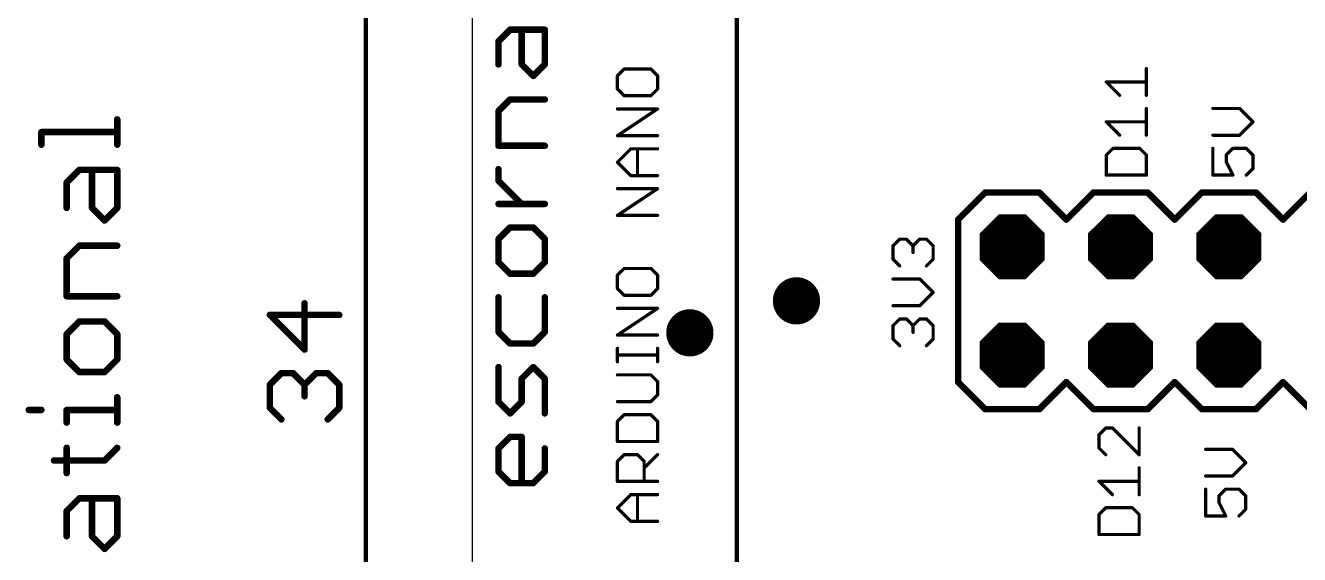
# Model space of a CAD drawing. Extents: x -10 to 70, y -21 to 116.
# Drawn here: x -10.48 to 19.4, y 67.7 to 80.11 of the extents above; entities that cross this region are included whole.
import ezdxf

# ---------------------------------------------------------------- set-up
doc = ezdxf.new("R2010")
doc.units = 0
for name, color, linetype in [('17', 82, 'CONTINUOUS'), ('18', 82, 'CONTINUOUS'), ('20', 7, 'CONTINUOUS'), ('21', 253, 'CONTINUOUS'), ('47', 253, 'CONTINUOUS')]:
    doc.layers.add(name, color=color, linetype=linetype)

# ---------------------------------------------------------------- blocks, each defined once
blk = doc.blocks.new('OCTAGONP')
at = {"const_width": 0.5}
blk.add_lwpolyline([(-0.25, -0.1036), (-0.25, 0.1036), (-0.1036, 0.25), (0.1036, 0.25), (0.25, 0.1036), (0.25, -0.1036), (0.1036, -0.25), (-0.1036, -0.25), (-0.25, -0.1036), (-0.25, 0.1036)], dxfattribs=at)
blk = doc.blocks.new('ROUNDV')
at = {"const_width": 0.5}
blk.add_lwpolyline([(0, -0.25, 1), (0, 0.25, 1), (0, -0.25)], format="xyb", dxfattribs=at)

msp = doc.modelspace()

# ---------------------------------------------------------------- linework, layer by layer
at = {"layer": '20'}
msp.add_line((0, 51), (0, 100), dxfattribs=at)
at = {"layer": '21'}
for points, const_width in [([(0.6136, 79.7382), (0.8848, 80.0094)], 0.1524), ([(0.8848, 80.0094), (1.6983, 80.0094)], 0.1524), ([(1.156, 79.1959), (1.156, 80.0094)], 0.1524), ([(1.6983, 80.0094), (1.6983, 79.1959)], 0.1524), ([(0.6136, 79.1959), (0.6136, 79.7382)], 0.1524), ([(1.4271, 78.9247), (1.156, 79.1959)], 0.1524), ([(1.6983, 79.1959), (1.4271, 78.9247)], 0.1524), ([(3.5591, 79.0866), (3.4023, 78.9299)], 0.0762), ([(3.4023, 78.9299), (3.4023, 78.6163)], 0.0762), ([(4.1861, 79.0866), (3.5591, 79.0866)], 0.0762), ([(4.3429, 78.9299), (4.1861, 79.0866)], 0.0762), ([(4.3429, 78.6163), (4.3429, 78.9299)], 0.0762), ([(15.8044, 78.4701), (15.8044, 79.0972)], 0.0762), ([(3.4023, 78.6163), (3.5591, 78.4596)], 0.0762), ([(4.1861, 78.4596), (4.3429, 78.6163)], 0.0762), ([(15.1773, 78.4701), (14.8638, 78.7837)], 0.0762), ([(14.8638, 78.7837), (15.8044, 78.7837)], 0.0762), ([(0.6136, 78.101), (0.8848, 78.3722)], 0.1524), ([(0.8848, 78.3722), (1.6983, 78.3722)], 0.1524), ([(3.5591, 78.4596), (4.1861, 78.4596)], 0.0762), ([(0.6136, 77.2876), (0.6136, 78.101)], 0.1524), ([(3.4023, 77.5241), (4.3429, 78.1511)], 0.0762), ([(4.3429, 78.1511), (3.4023, 78.1511)], 0.0762), ([(15.8044, 77.5346), (15.8044, 78.1617)], 0.0762), ([(17.9909, 78.1617), (17.3638, 78.1617)], 0.0762), ([(18.3044, 77.8482), (17.9909, 78.1617)], 0.0762), ([(15.1773, 77.5346), (14.8638, 77.8482)], 0.0762), ([(14.8638, 77.8482), (15.8044, 77.8482)], 0.0762), ([(17.9909, 77.5346), (18.3044, 77.8482)], 0.0762), ([(4.3429, 77.5241), (3.4023, 77.5241)], 0.0762), ([(17.3638, 77.5346), (17.9909, 77.5346)], 0.0762), ([(1.6983, 77.2876), (0.6136, 77.2876)], 0.1524), ([(3.4023, 76.9021), (3.7158, 77.2156)], 0.0762), ([(3.7158, 77.2156), (4.3429, 77.2156)], 0.0762), ([(3.8726, 76.5885), (3.8726, 77.2156)], 0.0762), ([(15.0206, 77.2262), (14.8638, 77.0694)], 0.0762), ([(14.8638, 77.0694), (14.8638, 76.5991)], 0.0762), ([(15.6476, 77.2262), (15.0206, 77.2262)], 0.0762), ([(15.8044, 77.0694), (15.6476, 77.2262)], 0.0762), ([(15.8044, 76.5991), (15.8044, 77.0694)], 0.0762), ([(17.3638, 77.2262), (17.3638, 76.5991)], 0.0762), ([(17.6773, 77.0694), (17.8341, 77.2262)], 0.0762), ([(17.6773, 76.9126), (17.6773, 77.0694)], 0.0762), ([(17.8341, 77.2262), (18.1476, 77.2262)], 0.0762), ([(18.1476, 77.2262), (18.3044, 77.0694)], 0.0762), ([(18.3044, 77.0694), (18.3044, 76.7559)], 0.0762), ([(0.6136, 76.4656), (0.6136, 76.7368)], 0.1524), ([(3.7158, 76.5885), (3.4023, 76.9021)], 0.0762), ([(17.8341, 76.5991), (17.6773, 76.9126)], 0.0762), ([(18.3044, 76.7559), (18.1476, 76.5991)], 0.0762), ([(1.156, 75.9233), (0.6136, 76.4656)], 0.1524), ([(4.3429, 76.5885), (3.7158, 76.5885)], 0.0762), ([(14.8638, 76.5991), (15.8044, 76.5991)], 0.0762), ([(17.3638, 76.5991), (17.8341, 76.5991)], 0.0762), ([(3.4023, 75.653), (4.3429, 76.2801)], 0.0762), ([(4.3429, 76.2801), (3.4023, 76.2801)], 0.0762), ([(11.39, 75.555), (12.025, 76.19)], 0.1524), ([(12.025, 76.19), (13.295, 76.19)], 0.1524), ([(13.295, 76.19), (13.93, 75.555)], 0.1524), ([(13.93, 75.555), (14.565, 76.19)], 0.1524), ([(14.565, 76.19), (15.835, 76.19)], 0.1524), ([(16.47, 75.555), (15.835, 76.19)], 0.1524), ([(16.47, 75.555), (17.105, 76.19)], 0.1524), ([(17.105, 76.19), (18.375, 76.19)], 0.1524), ([(18.375, 76.19), (19.01, 75.555)], 0.1524), ([(19.01, 75.555), (19.645, 76.19)], 0.1524), ([(1.6983, 75.9233), (0.6136, 75.9233)], 0.1524), ([(4.3429, 75.653), (3.4023, 75.653)], 0.0762), ([(11.39, 71.745), (11.39, 75.555)], 0.1524), ([(0.8848, 75.3708), (0.6136, 75.0996)], 0.1524), ([(1.4271, 75.3708), (0.8848, 75.3708)], 0.1524), ([(1.6983, 75.0996), (1.4271, 75.3708)], 0.1524), ([(0.6136, 75.0996), (0.6136, 74.5573)], 0.1524), ([(1.6983, 74.5573), (1.6983, 75.0996)], 0.1524), ([(9.8638, 74.9404), (10.0206, 75.0972)], 0.0762), ([(10.0206, 75.0972), (10.1773, 75.0972)], 0.0762), ([(10.1773, 75.0972), (10.3341, 74.9404)], 0.0762), ([(10.3341, 74.9404), (10.4909, 75.0972)], 0.0762), ([(10.4909, 75.0972), (10.6476, 75.0972)], 0.0762), ([(10.6476, 75.0972), (10.8044, 74.9404)], 0.0762), ([(9.8638, 74.6269), (9.8638, 74.9404)], 0.0762), ([(10.3341, 74.9404), (10.3341, 74.7837)], 0.0762), ([(10.8044, 74.9404), (10.8044, 74.6269)], 0.0762), ([(0.6136, 74.5573), (0.8848, 74.2861)], 0.1524), ([(1.4271, 74.2861), (1.6983, 74.5573)], 0.1524), ([(3.5591, 74.409), (3.4023, 74.2523)], 0.0762), ([(4.1861, 74.409), (3.5591, 74.409)], 0.0762), ([(4.3429, 74.2523), (4.1861, 74.409)], 0.0762), ([(10.0206, 74.4701), (9.8638, 74.6269)], 0.0762), ([(10.8044, 74.6269), (10.6476, 74.4701)], 0.0762), ([(0.8848, 74.2861), (1.4271, 74.2861)], 0.1524), ([(3.4023, 74.2523), (3.4023, 73.9387)], 0.0762), ([(4.3429, 73.9387), (4.3429, 74.2523)], 0.0762), ([(10.4909, 74.1617), (9.8638, 74.1617)], 0.0762), ([(10.8044, 73.8482), (10.4909, 74.1617)], 0.0762), ([(0.6136, 73.7336), (0.6136, 72.9201)], 0.1524), ([(1.6983, 72.9201), (1.6983, 73.7336)], 0.1524), ([(3.4023, 73.9387), (3.5591, 73.782)], 0.0762), ([(3.5591, 73.782), (4.1861, 73.782)], 0.0762), ([(4.1861, 73.782), (4.3429, 73.9387)], 0.0762), ([(10.4909, 73.5346), (10.8044, 73.8482)], 0.0762), ([(3.4023, 72.8465), (4.3429, 73.4735)], 0.0762), ([(4.3429, 73.4735), (3.4023, 73.4735)], 0.0762), ([(9.8638, 73.5346), (10.4909, 73.5346)], 0.0762), ([(9.8638, 73.0694), (10.0206, 73.2262)], 0.0762), ([(10.0206, 73.2262), (10.1773, 73.2262)], 0.0762), ([(10.1773, 73.2262), (10.3341, 73.0694)], 0.0762), ([(10.3341, 73.0694), (10.4909, 73.2262)], 0.0762), ([(10.4909, 73.2262), (10.6476, 73.2262)], 0.0762), ([(10.6476, 73.2262), (10.8044, 73.0694)], 0.0762), ([(0.6136, 72.9201), (0.8848, 72.6489)], 0.1524), ([(1.4271, 72.6489), (1.6983, 72.9201)], 0.1524), ([(9.8638, 72.7559), (9.8638, 73.0694)], 0.0762), ([(10.3341, 73.0694), (10.3341, 72.9126)], 0.0762), ([(10.8044, 73.0694), (10.8044, 72.7559)], 0.0762), ([(0.8848, 72.6489), (1.4271, 72.6489)], 0.1524), ([(4.3429, 72.8465), (3.4023, 72.8465)], 0.0762), ([(10.0206, 72.5991), (9.8638, 72.7559)], 0.0762), ([(10.8044, 72.7559), (10.6476, 72.5991)], 0.0762), ([(3.4023, 72.2228), (3.4023, 72.5363)], 0.0762), ([(4.3429, 72.3795), (3.4023, 72.3795)], 0.0762), ([(4.3429, 72.2228), (4.3429, 72.5363)], 0.0762), ([(0.6136, 71.2829), (0.6136, 72.0964)], 0.1524), ([(1.4271, 72.0964), (1.156, 71.8253)], 0.1524), ([(1.6983, 71.8253), (1.4271, 72.0964)], 0.1524), ([(1.156, 71.8253), (1.156, 71.2829)], 0.1524), ([(1.6983, 71.0118), (1.6983, 71.8253)], 0.1524), ([(4.1861, 71.9143), (3.4023, 71.9143)], 0.0762), ([(4.3429, 71.7576), (4.1861, 71.9143)], 0.0762), ([(4.3429, 71.444), (4.3429, 71.7576)], 0.0762), ([(12.025, 71.11), (11.39, 71.745)], 0.1524), ([(13.93, 71.745), (13.295, 71.11)], 0.1524), ([(14.565, 71.11), (13.93, 71.745)], 0.1524), ([(15.835, 71.11), (16.47, 71.745)], 0.1524), ([(17.105, 71.11), (16.47, 71.745)], 0.1524), ([(19.01, 71.745), (18.375, 71.11)], 0.1524), ([(19.645, 71.11), (19.01, 71.745)], 0.1524), ([(4.1861, 71.2873), (4.3429, 71.444)], 0.0762), ([(0.8848, 71.0118), (0.6136, 71.2829)], 0.1524), ([(1.156, 71.2829), (0.8848, 71.0118)], 0.1524), ([(3.4023, 71.2873), (4.1861, 71.2873)], 0.0762), ([(13.295, 71.11), (12.025, 71.11)], 0.1524), ([(15.835, 71.11), (14.565, 71.11)], 0.1524), ([(18.375, 71.11), (17.105, 71.11)], 0.1524), ([(3.5591, 70.9788), (3.4023, 70.822)], 0.0762), ([(3.4023, 70.822), (3.4023, 70.3517)], 0.0762), ([(4.1861, 70.9788), (3.5591, 70.9788)], 0.0762), ([(4.3429, 70.822), (4.1861, 70.9788)], 0.0762), ([(4.3429, 70.3517), (4.3429, 70.822)], 0.0762), ([(0.6136, 70.1881), (0.8848, 70.4593)], 0.1524), ([(0.8848, 70.4593), (1.156, 70.4593)], 0.1524), ([(1.156, 70.4593), (1.156, 69.3746)], 0.1524), ([(14.8516, 70.6686), (14.6948, 70.5119)], 0.0762), ([(14.6948, 70.5119), (14.6948, 70.1983)], 0.0762), ([(15.0083, 70.6686), (14.8516, 70.6686)], 0.0762), ([(15.6354, 70.0416), (15.0083, 70.6686)], 0.0762), ([(15.6354, 70.6686), (15.6354, 70.0416)], 0.0762), ([(0.6136, 69.6458), (0.6136, 70.1881)], 0.1524), ([(1.6983, 70.1881), (1.6983, 69.6458)], 0.1524), ([(3.4023, 70.3517), (4.3429, 70.3517)], 0.0762), ([(14.6948, 70.1983), (14.8516, 70.0416)], 0.0762), ([(17.8219, 70.1686), (17.1948, 70.1686)], 0.0762), ([(18.1354, 69.8551), (17.8219, 70.1686)], 0.0762), ([(3.4023, 69.8865), (3.5591, 70.0433)], 0.0762), ([(3.4023, 69.4162), (3.4023, 69.8865)], 0.0762), ([(3.5591, 70.0433), (3.8726, 70.0433)], 0.0762), ([(3.8726, 70.0433), (4.0294, 69.8865)], 0.0762), ([(4.0294, 69.7298), (4.3429, 70.0433)], 0.0762), ([(4.0294, 69.8865), (4.0294, 69.4162)], 0.0762), ([(0.8848, 69.3746), (0.6136, 69.6458)], 0.1524), ([(1.6983, 69.6458), (1.4271, 69.3746)], 0.1524), ([(15.6354, 69.1061), (15.6354, 69.7331)], 0.0762), ([(17.8219, 69.5416), (18.1354, 69.8551)], 0.0762), ([(1.4271, 69.3746), (0.8848, 69.3746)], 0.1524), ([(4.3429, 69.4162), (3.4023, 69.4162)], 0.0762), ([(15.0083, 69.1061), (14.6948, 69.4196)], 0.0762), ([(14.6948, 69.4196), (15.6354, 69.4196)], 0.0762), ([(17.1948, 69.5416), (17.8219, 69.5416)], 0.0762), ([(3.4023, 68.7942), (3.7158, 69.1078)], 0.0762), ([(3.7158, 69.1078), (4.3429, 69.1078)], 0.0762), ([(3.8726, 68.4807), (3.8726, 69.1078)], 0.0762), ([(17.1948, 69.2331), (17.1948, 68.6061)], 0.0762), ([(17.5083, 69.0764), (17.6651, 69.2331)], 0.0762), ([(17.5083, 68.9196), (17.5083, 69.0764)], 0.0762), ([(17.6651, 69.2331), (17.9786, 69.2331)], 0.0762), ([(17.9786, 69.2331), (18.1354, 69.0764)], 0.0762), ([(18.1354, 69.0764), (18.1354, 68.7628)], 0.0762), ([(3.7158, 68.4807), (3.4023, 68.7942)], 0.0762), ([(14.8516, 68.7976), (14.6948, 68.6408)], 0.0762), ([(15.4786, 68.7976), (14.8516, 68.7976)], 0.0762), ([(15.6354, 68.6408), (15.4786, 68.7976)], 0.0762), ([(17.6651, 68.6061), (17.5083, 68.9196)], 0.0762), ([(18.1354, 68.7628), (17.9786, 68.6061)], 0.0762), ([(4.3429, 68.4807), (3.7158, 68.4807)], 0.0762), ([(14.6948, 68.6408), (14.6948, 68.1705)], 0.0762), ([(15.6354, 68.1705), (15.6354, 68.6408)], 0.0762), ([(17.1948, 68.6061), (17.6651, 68.6061)], 0.0762), ([(14.6948, 68.1705), (15.6354, 68.1705)], 0.0762)]:
    msp.add_lwpolyline(points, dxfattribs=dict(at, const_width=const_width))
for points, const_width in [([(0.8848, 80.0475, 1), (0.8848, 79.9713)], 0.0762), ([(0.9117, 79.9824, 1), (0.8579, 80.0363)], 0.0762), ([(1.1941, 80.0094, 1), (1.1179, 80.0094)], 0.0762), ([(1.7364, 80.0094, 1), (1.6602, 80.0094)], 0.0762), ([(1.6983, 79.9713, 1), (1.6983, 80.0475)], 0.0762), ([(0.6517, 79.7382, 1), (0.5755, 79.7382)], 0.0762), ([(0.5867, 79.7651, 1), (0.6406, 79.7113)], 0.0762), ([(0.5755, 79.1959, 1), (0.6517, 79.1959)], 0.0762), ([(1.1829, 79.2228, 1), (1.129, 79.1689)], 0.0762), ([(1.1179, 79.1959, 1), (1.1941, 79.1959)], 0.0762), ([(1.6602, 79.1959, 1), (1.7364, 79.1959)], 0.0762), ([(1.7252, 79.1689, 1), (1.6714, 79.2228)], 0.0762), ([(1.4002, 78.9517, 1), (1.4541, 78.8978)], 0.0762), ([(1.4002, 78.8978, 1), (1.4541, 78.9517)], 0.0762), ([(3.4213, 78.9299, 1), (3.3832, 78.9299)], 0.0381), ([(3.3888, 78.9433, 1), (3.4158, 78.9164)], 0.0381), ([(3.5591, 79.1057, 1), (3.5591, 79.0676)], 0.0381), ([(3.5725, 79.0732, 1), (3.5456, 79.1001)], 0.0381), ([(4.1996, 79.1001, 1), (4.1727, 79.0732)], 0.0381), ([(4.1861, 79.0676, 1), (4.1861, 79.1057)], 0.0381), ([(4.362, 78.9299, 1), (4.3239, 78.9299)], 0.0381), ([(4.3294, 78.9164, 1), (4.3564, 78.9433)], 0.0381), ([(15.8235, 79.0972, 1), (15.7854, 79.0972)], 0.0381), ([(3.3832, 78.6163, 1), (3.4213, 78.6163)], 0.0381), ([(3.4158, 78.6298, 1), (3.3888, 78.6029)], 0.0381), ([(4.3239, 78.6163, 1), (4.362, 78.6163)], 0.0381), ([(4.3564, 78.6029, 1), (4.3294, 78.6298)], 0.0381), ([(14.8773, 78.7971, 1), (14.8503, 78.7702)], 0.0381), ([(14.8638, 78.8027, 1), (14.8638, 78.7646)], 0.0381), ([(15.8044, 78.7646, 1), (15.8044, 78.8027)], 0.0381), ([(0.8848, 78.4103, 1), (0.8848, 78.3341)], 0.0762), ([(0.9117, 78.3453, 1), (0.8579, 78.3992)], 0.0762), ([(1.6983, 78.3341, 1), (1.6983, 78.4103)], 0.0762), ([(3.5591, 78.4786, 1), (3.5591, 78.4405)], 0.0381), ([(3.5456, 78.4461, 1), (3.5725, 78.473)], 0.0381), ([(4.1727, 78.473, 1), (4.1996, 78.4461)], 0.0381), ([(4.1861, 78.4405, 1), (4.1861, 78.4786)], 0.0381), ([(15.1639, 78.4567, 1), (15.1908, 78.4836)], 0.0381), ([(15.7854, 78.4701, 1), (15.8235, 78.4701)], 0.0381), ([(0.6517, 78.101, 1), (0.5755, 78.101)], 0.0762), ([(0.5867, 78.128, 1), (0.6406, 78.0741)], 0.0762), ([(3.4023, 78.1702, 1), (3.4023, 78.1321)], 0.0381), ([(4.3535, 78.1353, 1), (4.3323, 78.167)], 0.0381), ([(4.3429, 78.1321, 1), (4.3429, 78.1702)], 0.0381), ([(15.8235, 78.1617, 1), (15.7854, 78.1617)], 0.0381), ([(17.3638, 78.1807, 1), (17.3638, 78.1426)], 0.0381), ([(18.0043, 78.1752, 1), (17.9774, 78.1482)], 0.0381), ([(17.9909, 78.1426, 1), (17.9909, 78.1807)], 0.0381), ([(14.8773, 77.8616, 1), (14.8503, 77.8347)], 0.0381), ([(14.8638, 77.8672, 1), (14.8638, 77.8291)], 0.0381), ([(15.8044, 77.8291, 1), (15.8044, 77.8672)], 0.0381), ([(18.3179, 77.8347, 1), (18.2909, 77.8616)], 0.0381), ([(18.2909, 77.8347, 1), (18.3179, 77.8616)], 0.0381), ([(3.4023, 77.5431, 1), (3.4023, 77.505)], 0.0381), ([(3.3917, 77.5399, 1), (3.4129, 77.5082)], 0.0381), ([(4.3429, 77.505, 1), (4.3429, 77.5431)], 0.0381), ([(15.1639, 77.5211, 1), (15.1908, 77.5481)], 0.0381), ([(15.7854, 77.5346, 1), (15.8235, 77.5346)], 0.0381), ([(17.3638, 77.5537, 1), (17.3638, 77.5156)], 0.0381), ([(17.9774, 77.5481, 1), (18.0043, 77.5211)], 0.0381), ([(17.9909, 77.5156, 1), (17.9909, 77.5537)], 0.0381), ([(0.6136, 77.3257, 1), (0.6136, 77.2495)], 0.0762), ([(0.5755, 77.2876, 1), (0.6517, 77.2876)], 0.0762), ([(1.6983, 77.2495, 1), (1.6983, 77.3257)], 0.0762), ([(3.7158, 77.2347, 1), (3.7158, 77.1966)], 0.0381), ([(3.7293, 77.2021, 1), (3.7024, 77.2291)], 0.0381), ([(3.8917, 77.2156, 1), (3.8536, 77.2156)], 0.0381), ([(4.3429, 77.1966, 1), (4.3429, 77.2347)], 0.0381), ([(14.8828, 77.0694, 1), (14.8447, 77.0694)], 0.0381), ([(14.8503, 77.0829, 1), (14.8773, 77.0559)], 0.0381), ([(15.0206, 77.2452, 1), (15.0206, 77.2071)], 0.0381), ([(15.034, 77.2127, 1), (15.0071, 77.2396)], 0.0381), ([(15.6611, 77.2396, 1), (15.6342, 77.2127)], 0.0381), ([(15.6476, 77.2071, 1), (15.6476, 77.2452)], 0.0381), ([(15.8235, 77.0694, 1), (15.7854, 77.0694)], 0.0381), ([(15.7909, 77.0559, 1), (15.8179, 77.0829)], 0.0381), ([(17.3828, 77.2262, 1), (17.3447, 77.2262)], 0.0381), ([(17.6639, 77.0829, 1), (17.6908, 77.0559)], 0.0381), ([(17.6964, 77.0694, 1), (17.6583, 77.0694)], 0.0381), ([(17.8341, 77.2452, 1), (17.8341, 77.2071)], 0.0381), ([(17.8476, 77.2127, 1), (17.8206, 77.2396)], 0.0381), ([(18.1611, 77.2396, 1), (18.1342, 77.2127)], 0.0381), ([(18.1476, 77.2071, 1), (18.1476, 77.2452)], 0.0381), ([(18.3235, 77.0694, 1), (18.2854, 77.0694)], 0.0381), ([(18.2909, 77.0559, 1), (18.3179, 77.0829)], 0.0381), ([(0.6517, 76.7368, 1), (0.5755, 76.7368)], 0.0762), ([(3.4158, 76.9155, 1), (3.3888, 76.8886)], 0.0381), ([(3.3888, 76.9155, 1), (3.4158, 76.8886)], 0.0381), ([(17.6944, 76.9212, 1), (17.6603, 76.9041)], 0.0381), ([(17.6583, 76.9126, 1), (17.6964, 76.9126)], 0.0381), ([(18.3179, 76.7424, 1), (18.2909, 76.7693)], 0.0381), ([(0.6406, 76.4925, 1), (0.5867, 76.4386)], 0.0762), ([(0.5755, 76.4656, 1), (0.6517, 76.4656)], 0.0762), ([(3.7158, 76.6076, 1), (3.7158, 76.5695)], 0.0381), ([(3.7024, 76.5751, 1), (3.7293, 76.602)], 0.0381), ([(3.8536, 76.5885, 1), (3.8917, 76.5885)], 0.0381), ([(4.3429, 76.5695, 1), (4.3429, 76.6076)], 0.0381), ([(14.8447, 76.5991, 1), (14.8828, 76.5991)], 0.0381), ([(14.8638, 76.6181, 1), (14.8638, 76.5801)], 0.0381), ([(15.7854, 76.5991, 1), (15.8235, 76.5991)], 0.0381), ([(15.8044, 76.5801, 1), (15.8044, 76.6181)], 0.0381), ([(17.3447, 76.5991, 1), (17.3828, 76.5991)], 0.0381), ([(17.3638, 76.6181, 1), (17.3638, 76.5801)], 0.0381), ([(17.8171, 76.5906, 1), (17.8511, 76.6076)], 0.0381), ([(17.8341, 76.5801, 1), (17.8341, 76.6181)], 0.0381), ([(18.1342, 76.6126, 1), (18.1611, 76.5856)], 0.0381), ([(18.2854, 76.7559, 1), (18.3235, 76.7559)], 0.0381), ([(3.4023, 76.2991, 1), (3.4023, 76.261)], 0.0381), ([(4.3535, 76.2642, 1), (4.3323, 76.2959)], 0.0381), ([(4.3429, 76.261, 1), (4.3429, 76.2991)], 0.0381), ([(12.025, 76.2281, 1), (12.025, 76.1519)], 0.0762), ([(12.0519, 76.1631, 1), (11.9981, 76.2169)], 0.0762), ([(13.3219, 76.2169, 1), (13.2681, 76.1631)], 0.0762), ([(13.295, 76.1519, 1), (13.295, 76.2281)], 0.0762), ([(14.565, 76.2281, 1), (14.565, 76.1519)], 0.0762), ([(14.5919, 76.1631, 1), (14.5381, 76.2169)], 0.0762), ([(15.8619, 76.2169, 1), (15.8081, 76.1631)], 0.0762), ([(15.835, 76.1519, 1), (15.835, 76.2281)], 0.0762), ([(17.105, 76.2281, 1), (17.105, 76.1519)], 0.0762), ([(17.1319, 76.1631, 1), (17.0781, 76.2169)], 0.0762), ([(18.4019, 76.2169, 1), (18.3481, 76.1631)], 0.0762), ([(18.375, 76.1519, 1), (18.375, 76.2281)], 0.0762), ([(0.6136, 75.9614, 1), (0.6136, 75.8852)], 0.0762), ([(1.129, 75.8963, 1), (1.1829, 75.9502)], 0.0762), ([(1.6983, 75.8852, 1), (1.6983, 75.9614)], 0.0762), ([(3.4023, 75.6721, 1), (3.4023, 75.634)], 0.0381), ([(3.3917, 75.6689, 1), (3.4129, 75.6372)], 0.0381), ([(4.3429, 75.634, 1), (4.3429, 75.6721)], 0.0381), ([(11.4281, 75.555, 1), (11.3519, 75.555)], 0.0762), ([(11.3631, 75.5819, 1), (11.4169, 75.5281)], 0.0762), ([(13.9031, 75.5819, 1), (13.9569, 75.5281)], 0.0762), ([(13.9031, 75.5281, 1), (13.9569, 75.5819)], 0.0762), ([(16.4431, 75.5819, 1), (16.4969, 75.5281)], 0.0762), ([(16.4431, 75.5281, 1), (16.4969, 75.5819)], 0.0762), ([(18.9831, 75.5819, 1), (19.0369, 75.5281)], 0.0762), ([(18.9831, 75.5281, 1), (19.0369, 75.5819)], 0.0762), ([(0.8848, 75.4089, 1), (0.8848, 75.3327)], 0.0762), ([(0.9117, 75.3438, 1), (0.8579, 75.3977)], 0.0762), ([(1.4541, 75.3977, 1), (1.4002, 75.3438)], 0.0762), ([(1.4271, 75.3327, 1), (1.4271, 75.4089)], 0.0762), ([(0.6517, 75.0996, 1), (0.5755, 75.0996)], 0.0762), ([(0.5867, 75.1265, 1), (0.6406, 75.0727)], 0.0762), ([(1.7364, 75.0996, 1), (1.6602, 75.0996)], 0.0762), ([(1.6714, 75.0727, 1), (1.7252, 75.1265)], 0.0762), ([(10.0206, 75.1163, 1), (10.0206, 75.0782)], 0.0381), ([(10.034, 75.0837, 1), (10.0071, 75.1107)], 0.0381), ([(10.1908, 75.1107, 1), (10.1639, 75.0837)], 0.0381), ([(10.1773, 75.0782, 1), (10.1773, 75.1163)], 0.0381), ([(10.4909, 75.1163, 1), (10.4909, 75.0782)], 0.0381), ([(10.5043, 75.0837, 1), (10.4774, 75.1107)], 0.0381), ([(10.6611, 75.1107, 1), (10.6342, 75.0837)], 0.0381), ([(10.6476, 75.0782, 1), (10.6476, 75.1163)], 0.0381), ([(9.8828, 74.9404, 1), (9.8447, 74.9404)], 0.0381), ([(9.8503, 74.9539, 1), (9.8773, 74.927)], 0.0381), ([(10.3532, 74.9404, 1), (10.3151, 74.9404)], 0.0381), ([(10.3206, 74.9539, 1), (10.3476, 74.927)], 0.0381), ([(10.3151, 74.7837, 1), (10.3532, 74.7837)], 0.0381), ([(10.3206, 74.927, 1), (10.3476, 74.9539)], 0.0381), ([(10.8235, 74.9404, 1), (10.7854, 74.9404)], 0.0381), ([(10.7909, 74.927, 1), (10.8179, 74.9539)], 0.0381), ([(0.6406, 74.5842, 1), (0.5867, 74.5303)], 0.0762), ([(0.5755, 74.5573, 1), (0.6517, 74.5573)], 0.0762), ([(1.6602, 74.5573, 1), (1.7364, 74.5573)], 0.0762), ([(1.7252, 74.5303, 1), (1.6714, 74.5842)], 0.0762), ([(3.5591, 74.4281, 1), (3.5591, 74.39)], 0.0381), ([(3.5725, 74.3956, 1), (3.5456, 74.4225)], 0.0381), ([(4.1996, 74.4225, 1), (4.1727, 74.3956)], 0.0381), ([(4.1861, 74.39, 1), (4.1861, 74.4281)], 0.0381), ([(9.8447, 74.6269, 1), (9.8828, 74.6269)], 0.0381), ([(9.8773, 74.6404, 1), (9.8503, 74.6134)], 0.0381), ([(10.0071, 74.4567, 1), (10.034, 74.4836)], 0.0381), ([(10.6342, 74.4836, 1), (10.6611, 74.4567)], 0.0381), ([(10.7854, 74.6269, 1), (10.8235, 74.6269)], 0.0381), ([(10.8179, 74.6134, 1), (10.7909, 74.6404)], 0.0381), ([(0.8848, 74.3242, 1), (0.8848, 74.248)], 0.0762), ([(0.8579, 74.2592, 1), (0.9117, 74.313)], 0.0762), ([(1.4002, 74.313, 1), (1.4541, 74.2592)], 0.0762), ([(1.4271, 74.248, 1), (1.4271, 74.3242)], 0.0762), ([(3.4213, 74.2523, 1), (3.3832, 74.2523)], 0.0381), ([(3.3888, 74.2657, 1), (3.4158, 74.2388)], 0.0381), ([(4.362, 74.2523, 1), (4.3239, 74.2523)], 0.0381), ([(4.3294, 74.2388, 1), (4.3564, 74.2657)], 0.0381), ([(9.8638, 74.1807, 1), (9.8638, 74.1426)], 0.0381), ([(10.5043, 74.1752, 1), (10.4774, 74.1482)], 0.0381), ([(10.4909, 74.1426, 1), (10.4909, 74.1807)], 0.0381), ([(0.6517, 73.7336, 1), (0.5755, 73.7336)], 0.0762), ([(1.7364, 73.7336, 1), (1.6602, 73.7336)], 0.0762), ([(3.3832, 73.9387, 1), (3.4213, 73.9387)], 0.0381), ([(3.4158, 73.9522, 1), (3.3888, 73.9253)], 0.0381), ([(3.5591, 73.801, 1), (3.5591, 73.7629)], 0.0381), ([(3.5456, 73.7685, 1), (3.5725, 73.7954)], 0.0381), ([(4.1727, 73.7954, 1), (4.1996, 73.7685)], 0.0381), ([(4.1861, 73.7629, 1), (4.1861, 73.801)], 0.0381), ([(4.3239, 73.9387, 1), (4.362, 73.9387)], 0.0381), ([(4.3564, 73.9253, 1), (4.3294, 73.9522)], 0.0381), ([(10.8179, 73.8347, 1), (10.7909, 73.8616)], 0.0381), ([(10.7909, 73.8347, 1), (10.8179, 73.8616)], 0.0381), ([(3.4023, 73.4926, 1), (3.4023, 73.4545)], 0.0381), ([(4.3535, 73.4577, 1), (4.3323, 73.4894)], 0.0381), ([(4.3429, 73.4545, 1), (4.3429, 73.4926)], 0.0381), ([(9.8638, 73.5537, 1), (9.8638, 73.5156)], 0.0381), ([(10.4774, 73.5481, 1), (10.5043, 73.5211)], 0.0381), ([(10.4909, 73.5156, 1), (10.4909, 73.5537)], 0.0381), ([(10.0206, 73.2452, 1), (10.0206, 73.2071)], 0.0381), ([(10.034, 73.2127, 1), (10.0071, 73.2396)], 0.0381), ([(10.1908, 73.2396, 1), (10.1639, 73.2127)], 0.0381), ([(10.1773, 73.2071, 1), (10.1773, 73.2452)], 0.0381), ([(10.4909, 73.2452, 1), (10.4909, 73.2071)], 0.0381), ([(10.5043, 73.2127, 1), (10.4774, 73.2396)], 0.0381), ([(10.6611, 73.2396, 1), (10.6342, 73.2127)], 0.0381), ([(10.6476, 73.2071, 1), (10.6476, 73.2452)], 0.0381), ([(0.5755, 72.9201, 1), (0.6517, 72.9201)], 0.0762), ([(0.6406, 72.947, 1), (0.5867, 72.8932)], 0.0762), ([(1.6602, 72.9201, 1), (1.7364, 72.9201)], 0.0762), ([(1.7252, 72.8932, 1), (1.6714, 72.947)], 0.0762), ([(9.8828, 73.0694, 1), (9.8447, 73.0694)], 0.0381), ([(9.8503, 73.0829, 1), (9.8773, 73.0559)], 0.0381), ([(10.3532, 73.0694, 1), (10.3151, 73.0694)], 0.0381), ([(10.3206, 73.0829, 1), (10.3476, 73.0559)], 0.0381), ([(10.3151, 72.9126, 1), (10.3532, 72.9126)], 0.0381), ([(10.3206, 73.0559, 1), (10.3476, 73.0829)], 0.0381), ([(10.8235, 73.0694, 1), (10.7854, 73.0694)], 0.0381), ([(10.7909, 73.0559, 1), (10.8179, 73.0829)], 0.0381), ([(0.8848, 72.687, 1), (0.8848, 72.6108)], 0.0762), ([(0.8579, 72.622, 1), (0.9117, 72.6759)], 0.0762), ([(1.4002, 72.6759, 1), (1.4541, 72.622)], 0.0762), ([(1.4271, 72.6108, 1), (1.4271, 72.687)], 0.0762), ([(3.4023, 72.8655, 1), (3.4023, 72.8274)], 0.0381), ([(3.3917, 72.8623, 1), (3.4129, 72.8306)], 0.0381), ([(4.3429, 72.8274, 1), (4.3429, 72.8655)], 0.0381), ([(9.8447, 72.7559, 1), (9.8828, 72.7559)], 0.0381), ([(9.8773, 72.7693, 1), (9.8503, 72.7424)], 0.0381), ([(10.0071, 72.5856, 1), (10.034, 72.6126)], 0.0381), ([(10.6342, 72.6126, 1), (10.6611, 72.5856)], 0.0381), ([(10.7854, 72.7559, 1), (10.8235, 72.7559)], 0.0381), ([(10.8179, 72.7424, 1), (10.7909, 72.7693)], 0.0381), ([(3.4213, 72.5363, 1), (3.3832, 72.5363)], 0.0381), ([(3.4023, 72.3986, 1), (3.4023, 72.3605)], 0.0381), ([(4.362, 72.5363, 1), (4.3239, 72.5363)], 0.0381), ([(4.3429, 72.3605, 1), (4.3429, 72.3986)], 0.0381), ([(0.6517, 72.0964, 1), (0.5755, 72.0964)], 0.0762), ([(1.4541, 72.1234, 1), (1.4002, 72.0695)], 0.0762), ([(1.4541, 72.0695, 1), (1.4002, 72.1234)], 0.0762), ([(3.3832, 72.2228, 1), (3.4213, 72.2228)], 0.0381), ([(4.3239, 72.2228, 1), (4.362, 72.2228)], 0.0381), ([(1.129, 71.8522, 1), (1.1829, 71.7983)], 0.0762), ([(1.1941, 71.8253, 1), (1.1179, 71.8253)], 0.0762), ([(1.7364, 71.8253, 1), (1.6602, 71.8253)], 0.0762), ([(1.6714, 71.7983, 1), (1.7252, 71.8522)], 0.0762), ([(3.4023, 71.9334, 1), (3.4023, 71.8953)], 0.0381), ([(4.1996, 71.9278, 1), (4.1727, 71.9009)], 0.0381), ([(4.1861, 71.8953, 1), (4.1861, 71.9334)], 0.0381), ([(4.362, 71.7576, 1), (4.3239, 71.7576)], 0.0381), ([(4.3294, 71.7441, 1), (4.3564, 71.771)], 0.0381), ([(11.3519, 71.745, 1), (11.4281, 71.745)], 0.0762), ([(11.4169, 71.7719, 1), (11.3631, 71.7181)], 0.0762), ([(13.9569, 71.7719, 1), (13.9031, 71.7181)], 0.0762), ([(13.9569, 71.7181, 1), (13.9031, 71.7719)], 0.0762), ([(16.4969, 71.7719, 1), (16.4431, 71.7181)], 0.0762), ([(16.4969, 71.7181, 1), (16.4431, 71.7719)], 0.0762), ([(19.0369, 71.7719, 1), (18.9831, 71.7181)], 0.0762), ([(19.0369, 71.7181, 1), (18.9831, 71.7719)], 0.0762), ([(4.3239, 71.444, 1), (4.362, 71.444)], 0.0381), ([(4.3564, 71.4306, 1), (4.3294, 71.4575)], 0.0381), ([(0.6406, 71.3099, 1), (0.5867, 71.256)], 0.0762), ([(0.5755, 71.2829, 1), (0.6517, 71.2829)], 0.0762), ([(1.1179, 71.2829, 1), (1.1941, 71.2829)], 0.0762), ([(1.1829, 71.256, 1), (1.129, 71.3099)], 0.0762), ([(3.4023, 71.3063, 1), (3.4023, 71.2682)], 0.0381), ([(4.1727, 71.3007, 1), (4.1996, 71.2738)], 0.0381), ([(4.1861, 71.2682, 1), (4.1861, 71.3063)], 0.0381), ([(12.025, 71.1481, 1), (12.025, 71.0719)], 0.0762), ([(11.9981, 71.0831, 1), (12.0519, 71.1369)], 0.0762), ([(13.2681, 71.1369, 1), (13.3219, 71.0831)], 0.0762), ([(13.295, 71.0719, 1), (13.295, 71.1481)], 0.0762), ([(14.565, 71.1481, 1), (14.565, 71.0719)], 0.0762), ([(14.5381, 71.0831, 1), (14.5919, 71.1369)], 0.0762), ([(15.8081, 71.1369, 1), (15.8619, 71.0831)], 0.0762), ([(15.835, 71.0719, 1), (15.835, 71.1481)], 0.0762), ([(17.105, 71.1481, 1), (17.105, 71.0719)], 0.0762), ([(17.0781, 71.0831, 1), (17.1319, 71.1369)], 0.0762), ([(18.3481, 71.1369, 1), (18.4019, 71.0831)], 0.0762), ([(18.375, 71.0719, 1), (18.375, 71.1481)], 0.0762), ([(0.8579, 71.0387, 1), (0.9117, 70.9848)], 0.0762), ([(0.8579, 70.9848, 1), (0.9117, 71.0387)], 0.0762), ([(1.6602, 71.0118, 1), (1.7364, 71.0118)], 0.0762), ([(3.4213, 70.822, 1), (3.3832, 70.822)], 0.0381), ([(3.3888, 70.8355, 1), (3.4158, 70.8086)], 0.0381), ([(3.5591, 70.9979, 1), (3.5591, 70.9598)], 0.0381), ([(3.5725, 70.9653, 1), (3.5456, 70.9923)], 0.0381), ([(4.1996, 70.9923, 1), (4.1727, 70.9653)], 0.0381), ([(4.1861, 70.9598, 1), (4.1861, 70.9979)], 0.0381), ([(4.362, 70.822, 1), (4.3239, 70.822)], 0.0381), ([(4.3294, 70.8086, 1), (4.3564, 70.8355)], 0.0381), ([(0.8848, 70.4974, 1), (0.8848, 70.4212)], 0.0762), ([(0.9117, 70.4323, 1), (0.8579, 70.4862)], 0.0762), ([(1.1941, 70.4593, 1), (1.1179, 70.4593)], 0.0762), ([(1.156, 70.4212, 1), (1.156, 70.4974)], 0.0762), ([(14.7138, 70.5119, 1), (14.6757, 70.5119)], 0.0381), ([(14.6813, 70.5254, 1), (14.7083, 70.4984)], 0.0381), ([(14.8516, 70.6877, 1), (14.8516, 70.6496)], 0.0381), ([(14.865, 70.6552, 1), (14.8381, 70.6821)], 0.0381), ([(15.0218, 70.6821, 1), (14.9949, 70.6552)], 0.0381), ([(15.0083, 70.6496, 1), (15.0083, 70.6877)], 0.0381), ([(15.6545, 70.6686, 1), (15.6164, 70.6686)], 0.0381), ([(0.6517, 70.1881, 1), (0.5755, 70.1881)], 0.0762), ([(0.5867, 70.2151, 1), (0.6406, 70.1612)], 0.0762), ([(1.7364, 70.1881, 1), (1.6602, 70.1881)], 0.0762), ([(3.3832, 70.3517, 1), (3.4213, 70.3517)], 0.0381), ([(3.4023, 70.3708, 1), (3.4023, 70.3327)], 0.0381), ([(4.3239, 70.3517, 1), (4.362, 70.3517)], 0.0381), ([(4.3429, 70.3327, 1), (4.3429, 70.3708)], 0.0381), ([(14.7083, 70.2118, 1), (14.6813, 70.1849)], 0.0381), ([(14.6757, 70.1983, 1), (14.7138, 70.1983)], 0.0381), ([(17.1948, 70.1877, 1), (17.1948, 70.1496)], 0.0381), ([(17.8353, 70.1821, 1), (17.8084, 70.1552)], 0.0381), ([(17.8219, 70.1496, 1), (17.8219, 70.1877)], 0.0381), ([(3.4213, 69.8865, 1), (3.3832, 69.8865)], 0.0381), ([(3.3888, 69.9, 1), (3.4158, 69.8731)], 0.0381), ([(3.5591, 70.0623, 1), (3.5591, 70.0242)], 0.0381), ([(3.5725, 70.0298, 1), (3.5456, 70.0568)], 0.0381), ([(3.8861, 70.0568, 1), (3.8591, 70.0298)], 0.0381), ([(3.8726, 70.0242, 1), (3.8726, 70.0623)], 0.0381), ([(4.0484, 69.8865, 1), (4.0103, 69.8865)], 0.0381), ([(4.0159, 69.8731, 1), (4.0428, 69.9)], 0.0381), ([(4.3564, 70.0298, 1), (4.3294, 70.0568)], 0.0381), ([(14.8381, 70.0281, 1), (14.865, 70.0551)], 0.0381), ([(15.6164, 70.0416, 1), (15.6545, 70.0416)], 0.0381), ([(15.6219, 70.0281, 1), (15.6489, 70.0551)], 0.0381), ([(0.5755, 69.6458, 1), (0.6517, 69.6458)], 0.0762), ([(0.6406, 69.6727, 1), (0.5867, 69.6189)], 0.0762), ([(1.6602, 69.6458, 1), (1.7364, 69.6458)], 0.0762), ([(1.7252, 69.6189, 1), (1.6714, 69.6727)], 0.0762), ([(4.0159, 69.7432, 1), (4.0428, 69.7163)], 0.0381), ([(15.6545, 69.7331, 1), (15.6164, 69.7331)], 0.0381), ([(18.1219, 69.8416, 1), (18.1489, 69.8686)], 0.0381), ([(18.1489, 69.8416, 1), (18.1219, 69.8686)], 0.0381), ([(0.8848, 69.4127, 1), (0.8848, 69.3365)], 0.0762), ([(0.8579, 69.3477, 1), (0.9117, 69.4016)], 0.0762), ([(1.1179, 69.3746, 1), (1.1941, 69.3746)], 0.0762), ([(1.4002, 69.4016, 1), (1.4541, 69.3477)], 0.0762), ([(1.4271, 69.3365, 1), (1.4271, 69.4127)], 0.0762), ([(3.3832, 69.4162, 1), (3.4213, 69.4162)], 0.0381), ([(3.4023, 69.4353, 1), (3.4023, 69.3972)], 0.0381), ([(4.0103, 69.4162, 1), (4.0484, 69.4162)], 0.0381), ([(4.3429, 69.3972, 1), (4.3429, 69.4353)], 0.0381), ([(14.7083, 69.4331, 1), (14.6813, 69.4061)], 0.0381), ([(14.6948, 69.4386, 1), (14.6948, 69.4005)], 0.0381), ([(15.6354, 69.4005, 1), (15.6354, 69.4386)], 0.0381), ([(17.1948, 69.5606, 1), (17.1948, 69.5225)], 0.0381), ([(17.8084, 69.5551, 1), (17.8353, 69.5281)], 0.0381), ([(17.8219, 69.5225, 1), (17.8219, 69.5606)], 0.0381), ([(3.7158, 69.1268, 1), (3.7158, 69.0887)], 0.0381), ([(3.7293, 69.0943, 1), (3.7024, 69.1212)], 0.0381), ([(3.8917, 69.1078, 1), (3.8536, 69.1078)], 0.0381), ([(4.3429, 69.0887, 1), (4.3429, 69.1268)], 0.0381), ([(14.9949, 69.0926, 1), (15.0218, 69.1195)], 0.0381), ([(15.6164, 69.1061, 1), (15.6545, 69.1061)], 0.0381), ([(17.2138, 69.2331, 1), (17.1757, 69.2331)], 0.0381), ([(17.5274, 69.0764, 1), (17.4893, 69.0764)], 0.0381), ([(17.4949, 69.0898, 1), (17.5218, 69.0629)], 0.0381), ([(17.6651, 69.2522, 1), (17.6651, 69.2141)], 0.0381), ([(17.6786, 69.2197, 1), (17.6516, 69.2466)], 0.0381), ([(17.9921, 69.2466, 1), (17.9652, 69.2197)], 0.0381), ([(17.9786, 69.2141, 1), (17.9786, 69.2522)], 0.0381), ([(18.1545, 69.0764, 1), (18.1164, 69.0764)], 0.0381), ([(18.1219, 69.0629, 1), (18.1489, 69.0898)], 0.0381), ([(3.4158, 68.8077, 1), (3.3888, 68.7808)], 0.0381), ([(3.3888, 68.8077, 1), (3.4158, 68.7808)], 0.0381), ([(14.8516, 68.8167, 1), (14.8516, 68.7786)], 0.0381), ([(14.865, 68.7841, 1), (14.8381, 68.8111)], 0.0381), ([(15.4921, 68.8111, 1), (15.4652, 68.7841)], 0.0381), ([(15.4786, 68.7786, 1), (15.4786, 68.8167)], 0.0381), ([(17.5254, 68.9281, 1), (17.4913, 68.9111)], 0.0381), ([(17.4893, 68.9196, 1), (17.5274, 68.9196)], 0.0381), ([(18.1164, 68.7628, 1), (18.1545, 68.7628)], 0.0381), ([(18.1489, 68.7494, 1), (18.1219, 68.7763)], 0.0381), ([(3.7158, 68.4998, 1), (3.7158, 68.4617)], 0.0381), ([(3.7024, 68.4672, 1), (3.7293, 68.4942)], 0.0381), ([(3.8536, 68.4807, 1), (3.8917, 68.4807)], 0.0381), ([(4.3429, 68.4617, 1), (4.3429, 68.4998)], 0.0381), ([(14.7138, 68.6408, 1), (14.6757, 68.6408)], 0.0381), ([(14.6813, 68.6543, 1), (14.7083, 68.6274)], 0.0381), ([(15.6545, 68.6408, 1), (15.6164, 68.6408)], 0.0381), ([(15.6219, 68.6274, 1), (15.6489, 68.6543)], 0.0381), ([(17.1757, 68.6061, 1), (17.2138, 68.6061)], 0.0381), ([(17.1948, 68.6251, 1), (17.1948, 68.587)], 0.0381), ([(17.6481, 68.5975, 1), (17.6821, 68.6146)], 0.0381), ([(17.6651, 68.587, 1), (17.6651, 68.6251)], 0.0381), ([(17.9652, 68.6195, 1), (17.9921, 68.5926)], 0.0381), ([(14.6948, 68.1896, 1), (14.6948, 68.1515)], 0.0381), ([(14.6757, 68.1705, 1), (14.7138, 68.1705)], 0.0381), ([(15.6164, 68.1705, 1), (15.6545, 68.1705)], 0.0381), ([(15.6354, 68.1515, 1), (15.6354, 68.1896)], 0.0381)]:
    msp.add_lwpolyline(points, format="xyb", dxfattribs=dict(at, const_width=const_width))
at = {"layer": '47'}
for points, const_width in [([(6.1995, 10.08), (6.1995, 115)], 0.1), ([(-2.5, 55.33), (-2.5, 89.0965)], 0.1), ([(-8.3262, 77.3124), (-8.3262, 77.9056)], 0.1524), ([(-10.1057, 77.3124), (-10.1057, 77.609)], 0.1524), ([(-10.1057, 77.609), (-8.3262, 77.609)], 0.1524), ([(-9.5125, 76.4247), (-9.216, 76.7213)], 0.1524), ([(-9.216, 76.7213), (-8.3262, 76.7213)], 0.1524), ([(-8.9194, 75.8315), (-8.9194, 76.7213)], 0.1524), ([(-8.3262, 76.7213), (-8.3262, 75.8315)], 0.1524), ([(-9.5125, 75.8315), (-9.5125, 76.4247)], 0.1524), ([(-8.6228, 75.5349), (-8.9194, 75.8315)], 0.1524), ([(-8.3262, 75.8315), (-8.6228, 75.5349)], 0.1524), ([(-9.5125, 74.6472), (-9.216, 74.9438)], 0.1524), ([(-9.216, 74.9438), (-8.3262, 74.9438)], 0.1524), ([(-9.5125, 73.7575), (-9.5125, 74.6472)], 0.1524), ([(-8.3262, 73.7575), (-9.5125, 73.7575)], 0.1524), ([(-3.9342, 72.5074), (-3.9342, 73.5921)], 0.1524), ([(-9.216, 73.1663), (-9.5125, 72.8697)], 0.1524), ([(-8.6228, 73.1663), (-9.216, 73.1663)], 0.1524), ([(-8.3262, 72.8697), (-8.6228, 73.1663)], 0.1524), ([(-3.1207, 73.3209), (-4.7477, 73.3209)], 0.1524), ([(-4.7477, 73.3209), (-3.9342, 72.5074)], 0.1524), ([(-9.5125, 72.8697), (-9.5125, 72.2766)], 0.1524), ([(-8.3262, 72.2766), (-8.3262, 72.8697)], 0.1524), ([(-9.5125, 72.2766), (-9.216, 71.98)], 0.1524), ([(-8.6228, 71.98), (-8.3262, 72.2766)], 0.1524), ([(-9.216, 71.98), (-8.6228, 71.98)], 0.1524), ([(-4.7477, 71.6837), (-4.4765, 71.9549)], 0.1524), ([(-4.4765, 71.9549), (-4.2054, 71.9549)], 0.1524), ([(-4.2054, 71.9549), (-3.9342, 71.6837)], 0.1524), ([(-3.9342, 71.6837), (-3.663, 71.9549)], 0.1524), ([(-3.663, 71.9549), (-3.3919, 71.9549)], 0.1524), ([(-3.3919, 71.9549), (-3.1207, 71.6837)], 0.1524), ([(-4.7477, 71.1414), (-4.7477, 71.6837)], 0.1524), ([(-3.9342, 71.6837), (-3.9342, 71.4126)], 0.1524), ([(-3.1207, 71.6837), (-3.1207, 71.1414)], 0.1524), ([(-8.3262, 70.795), (-8.3262, 71.3882)], 0.1524), ([(-10.4023, 71.0916), (-10.1057, 71.0916)], 0.1524), ([(-9.5125, 70.795), (-9.5125, 71.0916)], 0.1524), ([(-9.5125, 71.0916), (-8.3262, 71.0916)], 0.1524), ([(-4.4765, 70.8702), (-4.7477, 71.1414)], 0.1524), ([(-3.1207, 71.1414), (-3.3919, 70.8702)], 0.1524), ([(-9.5125, 69.61), (-9.5125, 70.2032)], 0.1524), ([(-8.6228, 69.9066), (-8.3262, 70.2032)], 0.1524), ([(-9.8091, 69.9066), (-8.6228, 69.9066)], 0.1524), ([(-9.5125, 68.7223), (-9.216, 69.0189)], 0.1524), ([(-9.216, 69.0189), (-8.3262, 69.0189)], 0.1524), ([(-8.9194, 68.1291), (-8.9194, 69.0189)], 0.1524), ([(-8.3262, 69.0189), (-8.3262, 68.1291)], 0.1524), ([(-9.5125, 68.1291), (-9.5125, 68.7223)], 0.1524), ([(-8.6228, 67.8325), (-8.9194, 68.1291)], 0.1524), ([(-8.3262, 68.1291), (-8.6228, 67.8325)], 0.1524)]:
    msp.add_lwpolyline(points, dxfattribs=dict(at, const_width=const_width))
at = {"layer": '47', "const_width": 0.0762}
for points in [[(-8.2881, 77.9056, 1), (-8.3643, 77.9056)], [(-10.0676, 77.609, 1), (-10.1438, 77.609)], [(-10.1057, 77.6471, 1), (-10.1057, 77.5709)], [(-8.3262, 77.5709, 1), (-8.3262, 77.6471)], [(-10.1438, 77.3124, 1), (-10.0676, 77.3124)], [(-8.3643, 77.3124, 1), (-8.2881, 77.3124)], [(-9.216, 76.7594, 1), (-9.216, 76.6832)], [(-9.189, 76.6943, 1), (-9.2429, 76.7482)], [(-8.8813, 76.7213, 1), (-8.9575, 76.7213)], [(-8.2881, 76.7213, 1), (-8.3643, 76.7213)], [(-8.3262, 76.6832, 1), (-8.3262, 76.7594)], [(-9.4744, 76.4247, 1), (-9.5506, 76.4247)], [(-9.5395, 76.4516, 1), (-9.4856, 76.3978)], [(-8.8924, 75.8585, 1), (-8.9463, 75.8046)], [(-8.2993, 75.8046, 1), (-8.3531, 75.8585)], [(-9.5506, 75.8315, 1), (-9.4744, 75.8315)], [(-8.9575, 75.8315, 1), (-8.8813, 75.8315)], [(-8.6497, 75.5619, 1), (-8.5958, 75.508)], [(-8.6497, 75.508, 1), (-8.5958, 75.5619)], [(-8.3643, 75.8315, 1), (-8.2881, 75.8315)], [(-9.216, 74.9819, 1), (-9.216, 74.9057)], [(-9.189, 74.9169, 1), (-9.2429, 74.9707)], [(-8.3262, 74.9057, 1), (-8.3262, 74.9819)], [(-9.5395, 74.6742, 1), (-9.4856, 74.6203)], [(-9.4744, 74.6472, 1), (-9.5506, 74.6472)], [(-9.5125, 73.7956, 1), (-9.5125, 73.7194)], [(-9.5506, 73.7575, 1), (-9.4744, 73.7575)], [(-8.3262, 73.7194, 1), (-8.3262, 73.7956)], [(-3.8961, 73.5921, 1), (-3.9723, 73.5921)], [(-9.216, 73.2044, 1), (-9.216, 73.1282)], [(-9.189, 73.1394, 1), (-9.2429, 73.1933)], [(-8.5958, 73.1933, 1), (-8.6497, 73.1394)], [(-8.6228, 73.1282, 1), (-8.6228, 73.2044)], [(-4.7477, 73.359, 1), (-4.7477, 73.2828)], [(-4.7207, 73.3478, 1), (-4.7746, 73.2939)], [(-3.1207, 73.2828, 1), (-3.1207, 73.359)], [(-9.5395, 72.8967, 1), (-9.4856, 72.8428)], [(-9.4744, 72.8697, 1), (-9.5506, 72.8697)], [(-8.2881, 72.8697, 1), (-8.3643, 72.8697)], [(-8.3531, 72.8428, 1), (-8.2993, 72.8967)], [(-9.4856, 72.3035, 1), (-9.5395, 72.2496)], [(-9.5506, 72.2766, 1), (-9.4744, 72.2766)], [(-8.3643, 72.2766, 1), (-8.2881, 72.2766)], [(-8.2993, 72.2496, 1), (-8.3531, 72.3035)], [(-3.9723, 72.5074, 1), (-3.8961, 72.5074)], [(-3.9611, 72.4805, 1), (-3.9073, 72.5343)], [(-9.216, 72.0181, 1), (-9.216, 71.9419)], [(-9.2429, 71.953, 1), (-9.189, 72.0069)], [(-8.6497, 72.0069, 1), (-8.5958, 71.953)], [(-8.6228, 71.9419, 1), (-8.6228, 72.0181)], [(-4.4765, 71.993, 1), (-4.4765, 71.9168)], [(-4.4496, 71.928, 1), (-4.5035, 71.9818)], [(-4.1784, 71.9818, 1), (-4.2323, 71.928)], [(-4.2054, 71.9168, 1), (-4.2054, 71.993)], [(-3.663, 71.993, 1), (-3.663, 71.9168)], [(-3.6361, 71.928, 1), (-3.69, 71.9818)], [(-3.3649, 71.9818, 1), (-3.4188, 71.928)], [(-3.3919, 71.9168, 1), (-3.3919, 71.993)], [(-4.7096, 71.6837, 1), (-4.7858, 71.6837)], [(-4.7746, 71.7107, 1), (-4.7207, 71.6568)], [(-3.8961, 71.6837, 1), (-3.9723, 71.6837)], [(-3.9611, 71.7107, 1), (-3.9073, 71.6568)], [(-3.9611, 71.6568, 1), (-3.9073, 71.7107)], [(-3.0826, 71.6837, 1), (-3.1588, 71.6837)], [(-3.1476, 71.6568, 1), (-3.0938, 71.7107)], [(-8.2881, 71.3882, 1), (-8.3643, 71.3882)], [(-3.9723, 71.4126, 1), (-3.8961, 71.4126)], [(-10.4023, 71.1297, 1), (-10.4023, 71.0535)], [(-10.1057, 71.0535, 1), (-10.1057, 71.1297)], [(-9.4744, 71.0916, 1), (-9.5506, 71.0916)], [(-9.5125, 71.1297, 1), (-9.5125, 71.0535)], [(-8.3262, 71.0535, 1), (-8.3262, 71.1297)], [(-4.7858, 71.1414, 1), (-4.7096, 71.1414)], [(-4.7207, 71.1683, 1), (-4.7746, 71.1145)], [(-3.1588, 71.1414, 1), (-3.0826, 71.1414)], [(-3.0938, 71.1145, 1), (-3.1476, 71.1683)], [(-9.5506, 70.795, 1), (-9.4744, 70.795)], [(-8.3643, 70.795, 1), (-8.2881, 70.795)], [(-4.5035, 70.8433, 1), (-4.4496, 70.8972)], [(-3.4188, 70.8972, 1), (-3.3649, 70.8433)], [(-9.4744, 70.2032, 1), (-9.5506, 70.2032)], [(-8.2993, 70.1762, 1), (-8.3531, 70.2301)], [(-9.8091, 69.9447, 1), (-9.8091, 69.8685)], [(-8.6497, 69.9335, 1), (-8.5958, 69.8796)], [(-8.6228, 69.8685, 1), (-8.6228, 69.9447)], [(-9.5506, 69.61, 1), (-9.4744, 69.61)], [(-9.216, 69.057, 1), (-9.216, 68.9808)], [(-9.189, 68.9919, 1), (-9.2429, 69.0458)], [(-8.8813, 69.0189, 1), (-8.9575, 69.0189)], [(-8.2881, 69.0189, 1), (-8.3643, 69.0189)], [(-8.3262, 68.9808, 1), (-8.3262, 69.057)], [(-9.5395, 68.7492, 1), (-9.4856, 68.6953)], [(-9.4744, 68.7223, 1), (-9.5506, 68.7223)], [(-9.5506, 68.1291, 1), (-9.4744, 68.1291)], [(-8.9575, 68.1291, 1), (-8.8813, 68.1291)], [(-8.8924, 68.156, 1), (-8.9463, 68.1022)], [(-8.3643, 68.1291, 1), (-8.2881, 68.1291)], [(-8.2993, 68.1022, 1), (-8.3531, 68.156)], [(-8.6497, 67.8595, 1), (-8.5958, 67.8056)], [(-8.6497, 67.8056, 1), (-8.5958, 67.8595)]]:
    msp.add_lwpolyline(points, format="xyb", dxfattribs=at)

# ---------------------------------------------------------------- block references
at = {"layer": '17', "xscale": 1.524, "yscale": 1.524, "rotation": 180}
for p in [(12.66, 74.92), (12.66, 74.92), (15.2, 74.92), (15.2, 74.92), (17.74, 74.92), (17.74, 74.92), (12.66, 72.38), (12.66, 72.38), (15.2, 72.38), (15.2, 72.38), (17.74, 72.38), (17.74, 72.38)]:
    msp.add_blockref('OCTAGONP', p, dxfattribs=at)
at = {"layer": '18', "xscale": 1.108, "yscale": 1.108}
for p in [(7.6, 73.65), (5.1, 72.9)]:
    msp.add_blockref('ROUNDV', p, dxfattribs=at)

doc.saveas('drawing.dxf')
